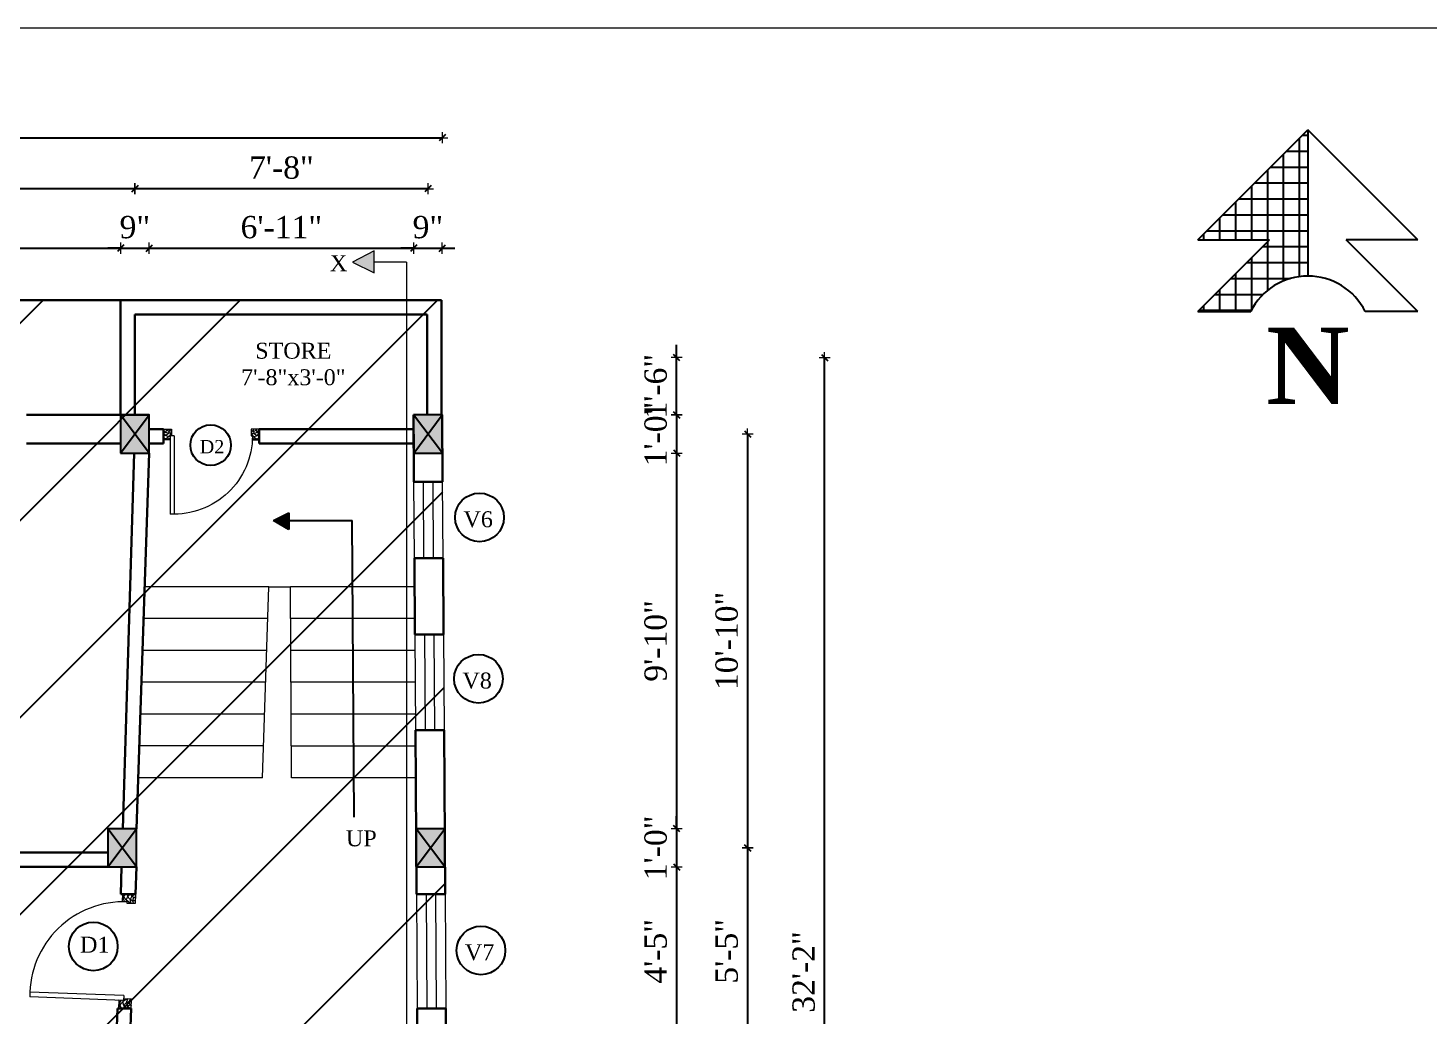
# Model space of a CAD drawing. Header units: inches. Extents: x 4069 to 291496, y -47643 to 12535.
# Drawn here: x 113408.2 to 113847.7, y -26177.4 to -25867.4 of the extents above; entities that cross this region are included whole.
import ezdxf

# ---------------------------------------------------------------- set-up
doc = ezdxf.new("R2010")
doc.units = ezdxf.units.IN
doc.header["$LTSCALE"] = 5
doc.header["$MEASUREMENT"] = 0
for name, color, linetype, lineweight in [('A-WALL', 7, 'Continuous', 9), ('Dimension', 7, 'Continuous', 18), ('DOOR', 62, 'Continuous', 0), ('Dw', 2, 'Continuous', 18), ('ele1', 21, 'Continuous', 20), ('tefriş', 30, 'Continuous', 9)]:
    doc.layers.add(name, color=color, linetype=linetype, lineweight=lineweight)
doc.layers.add('dim line', color=7, linetype='Continuous', lineweight=15, true_color=0xfab2b2)
doc.layers.add('TEXT', color=6, linetype='Continuous')
doc.layers.add('WALL', color=7, linetype='Continuous')
doc.styles.add('ordinary', font='times.ttf')
doc.styles.get("Standard").update_dxf_attribs({"font": 'arial.ttf'})
doc.dimstyles.new('Copy of 96', dxfattribs={"dimtxt": 7, "dimasz": 4, "dimexe": 0.5, "dimexo": 0.5, "dimgap": 3, "dimtad": 1, "dimdec": 1, "dimzin": 11, "dimdsep": 46, "dimlunit": 4, "dimtxsty": 'ordinary', "dimblk": 'OBLIQUE', "dimcen": 0.09, "dimse1": 1, "dimse2": 1, "dimclrt": 6, "dimazin": 0, "dimtfac": 1, "dimtdec": 1, "dimtix": 1, "dimtmove": 2, "dimatfit": 3, "dimldrblk": 'leader', "dimfxl": 0.5, "dimfxlon": 1, "dimtolj": 1, "dimtzin": 0, "dimarcsym": 0})

# ---------------------------------------------------------------- blocks, each defined once
blk = doc.blocks.new('SDEGH')
at = {"layer": 'TEXT'}
h = blk.add_hatch(dxfattribs=at)
h.set_pattern_fill('NET', color=256, scale=40, style=0)
h.set_pattern_definition([(0, (43922.391, -13181.093), (0, 5), []), (90, (43922.391, -13181.093), (-5, 3e-16), [])])
h.paths.add_polyline_path([(52300.82, -9226.07), (52266.28, -9260.61), (52288.77, -9260.61), (52266.28, -9283.1), (52282.84, -9283.1, -0.284572), (52300.82, -9271.97)])
blk.add_line((52300.82, -9226.07), (52300.82, -9271.97), dxfattribs=at)
at = {"layer": 'WALL'}
for p, q in [((52266.28, -9260.61), (52300.82, -9226.07)), ((52335.35, -9260.61), (52300.82, -9226.07)), ((52266.28, -9260.61), (52288.77, -9260.61)), ((52266.28, -9283.1), (52288.77, -9260.61)), ((52335.35, -9260.61), (52312.86, -9260.61)), ((52335.35, -9283.1), (52312.86, -9260.61)), ((52266.28, -9283.1), (52282.84, -9283.1)), ((52335.35, -9283.1), (52318.79, -9283.1))]:
    blk.add_line(p, q, dxfattribs=at)
blk.add_arc((52300.82, -9292.04), 20.08, 26.4605, 153.5395, dxfattribs=at)
at = {"layer": 'Defpoints', "insert": (52287.65, -9288.16), "char_height": 24, "width": 23.16, "attachment_point": 1}
blk.add_mtext('{\\fTimes New Roman|b1|i0|c0|p18;N}', dxfattribs=at)
blk = doc.blocks.new('C1a')
at = {"color": 1, "ltscale": 5}
for p, q in [((18657.75, 4625.76), (18648.75, 4625.76)), ((18648.75, 4625.76), (18648.82, 4613.76)), ((18657.82, 4613.76), (18657.75, 4625.76)), ((18648.82, 4613.76), (18657.82, 4613.76))]:
    blk.add_line(p, q, dxfattribs=at)
blk = doc.blocks.new('A$C27B36B59')
at = {"layer": 'DOOR'}
for p, q in [((0, 4), (0, 0)), ((2.5, 4), (0, 4)), ((0, 0), (3, 0)), ((2.5, 2.5), (2.5, 4)), ((3, 2.5), (2.5, 2.5)), ((3, 0), (3, 2.5))]:
    blk.add_line(p, q, dxfattribs=at)
for centre, radius, start, end in [((-1.4, -0.54), 4.75, 22.1411, 72.838), ((1.34, 2.09), 1.64, 45.138, 144.8948), ((2.21, 0.3), 2.49, 83.3149, 152.658), ((0.13, 0.37), 2.05, 349.4875, 93.6805), ((1.96, -0.47), 2.01, 58.7447, 166.495), ((-0.06, 0.32), 1.13, 343.542, 86.947), ((2.08, -0.4), 1.17, 38.2816, 160.1519)]:
    blk.add_arc(centre, radius, start, end, dxfattribs=at)
blk = doc.blocks.new('D2')
at = {"layer": 'DOOR'}
for p, q in [((74473.95, 24047.59), (74473.95, 24018.09)), ((74473.95, 24047.59), (74475.45, 24047.59)), ((74475.45, 24047.59), (74475.45, 24018.13))]:
    blk.add_line(p, q, dxfattribs=at)
blk.add_arc((74473.95, 24047.59), 29.5, 180, 272.9146, dxfattribs=at)
at = {"layer": 'DOOR', "xscale": -1, "rotation": 180}
blk.add_blockref('A$C27B36B59', (74441.95, 24050.09), dxfattribs=at)
at = {"layer": 'DOOR', "rotation": 180}
blk.add_blockref('A$C27B36B59', (74477.95, 24050.09), dxfattribs=at)
blk = doc.blocks.new('x-x')
at = {"ltscale": 5}
for points in [[(11364.03, -701.52), (11364.03, -694.51), (11357.15, -698.09)], [(11364.03, -1135.52), (11364.03, -1128.51), (11357.15, -1132.09)]]:
    blk.add_hatch(color=256, dxfattribs=at).paths.add_polyline_path(points)
for p, q in [((11364.03, -694.51), (11357.15, -698.09)), ((11364.03, -701.52), (11364.03, -694.51)), ((11357.15, -698.09), (11364.03, -701.52)), ((11374.13, -698.09), (11364.03, -698.09)), ((11374.13, -698.09), (11374.13, -1132.09)), ((11364.03, -1128.51), (11357.15, -1132.09)), ((11364.03, -1135.52), (11364.03, -1128.51)), ((11357.15, -1132.09), (11364.03, -1135.52)), ((11374.13, -1132.09), (11364.03, -1132.09))]:
    blk.add_line(p, q, dxfattribs=at)
at = {"layer": 'A-WALL', "color": 1, "ltscale": 5}
blk.add_line((11374.13, -1120.09), (11374.13, -1132.09), dxfattribs=at)
at = {"layer": 'TEXT', "style": 'ordinary'}
for p in [(11350.08, -700.97), (11350.08, -1134.1)]:
    blk.add_text('X', height=5, dxfattribs=at).set_placement(p)
blk = doc.blocks.new('oblique')
at = {"color": 0, "lineweight": -2}
blk.add_line((0.25, 0.25), (-0.25, -0.25), dxfattribs=at)
at = {"layer": 'dim line', "lineweight": 9}
for p, q in [((-0.4375, 0), (0.4375, 0)), ((0, 0.4375), (0, -0.4375))]:
    blk.add_line(p, q, dxfattribs=at)
blk = doc.blocks.new('*D3000')
at = {"layer": 'A-WALL', "color": 0, "lineweight": -2, "ltscale": 50, "transparency": 16777216}
blk.add_line((113282.22, -25936.57), (113437.22, -25936.57), dxfattribs=at)
at = {"layer": 'Defpoints', "color": 0, "ltscale": 50, "transparency": 16777216}
for p in [(113437.22, -25936.57), (113282.22, -25988.94), (113437.22, -25988.94)]:
    blk.add_point(p, dxfattribs=at)
at = {"layer": 'A-WALL', "color": 0, "lineweight": -2, "ltscale": 50, "transparency": 16777216, "xscale": 4, "yscale": 4, "zscale": 4, "rotation": 180}
blk.add_blockref('oblique', (113282.22, -25936.57), dxfattribs=at)
at = {"layer": 'A-WALL', "color": 0, "lineweight": -2, "ltscale": 50, "transparency": 16777216, "xscale": 4, "yscale": 4, "zscale": 4}
blk.add_blockref('oblique', (113437.22, -25936.57), dxfattribs=at)
at = {"layer": 'A-WALL', "color": 6, "ltscale": 50, "transparency": 16777216, "insert": (113359.72, -25930.07), "char_height": 7, "attachment_point": 5, "style": 'ordinary'}
blk.add_mtext('\\A1;12\'-11"', dxfattribs=at)
blk = doc.blocks.new('_OBLIQUE')
at = {"color": 0, "linetype": 'ByBlock'}
blk.add_line((-0.5, -0.5), (0.5, 0.5), dxfattribs=at)
blk = doc.blocks.new('leader')
at = {"layer": 'Dimension'}
for p, q in [((0, -4.33), (0, 4.33)), ((-4.42, 0), (4.42, 0))]:
    blk.add_line(p, q, dxfattribs=at)
blk = doc.blocks.new('*D3001')
at = {"layer": 'A-WALL', "color": 0, "lineweight": -2, "ltscale": 50, "transparency": 16777216}
for p, q in [((113437.22, -25936.57), (113433.22, -25936.57)), ((113437.22, -25936.57), (113446.22, -25936.57)), ((113446.22, -25936.57), (113450.22, -25936.57))]:
    blk.add_line(p, q, dxfattribs=at)
at = {"layer": 'Defpoints', "color": 0, "ltscale": 50, "transparency": 16777216}
for p in [(113446.22, -25936.57), (113437.22, -25988.94), (113446.22, -25988.94)]:
    blk.add_point(p, dxfattribs=at)
at = {"layer": 'A-WALL', "color": 0, "lineweight": -2, "ltscale": 50, "transparency": 16777216, "xscale": 4, "yscale": 4, "zscale": 4}
blk.add_blockref('oblique', (113437.22, -25936.57), dxfattribs=at)
at = {"layer": 'A-WALL', "color": 0, "lineweight": -2, "ltscale": 50, "transparency": 16777216, "xscale": 4, "yscale": 4, "zscale": 4, "rotation": 180}
blk.add_blockref('oblique', (113446.22, -25936.57), dxfattribs=at)
at = {"layer": 'A-WALL', "color": 6, "ltscale": 50, "transparency": 16777216, "insert": (113441.72, -25930), "char_height": 7, "attachment_point": 5, "style": 'ordinary'}
blk.add_mtext('\\A1;9"', dxfattribs=at)
blk = doc.blocks.new('*D3002')
at = {"layer": 'A-WALL', "color": 0, "lineweight": -2, "ltscale": 50, "transparency": 16777216}
blk.add_line((113446.22, -25936.57), (113529.22, -25936.57), dxfattribs=at)
at = {"layer": 'Defpoints', "color": 0, "ltscale": 50, "transparency": 16777216}
for p in [(113529.22, -25936.57), (113446.22, -25988.94), (113529.22, -25988.94)]:
    blk.add_point(p, dxfattribs=at)
at = {"layer": 'A-WALL', "color": 0, "lineweight": -2, "ltscale": 50, "transparency": 16777216, "xscale": 4, "yscale": 4, "zscale": 4, "rotation": 180}
blk.add_blockref('oblique', (113446.22, -25936.57), dxfattribs=at)
at = {"layer": 'A-WALL', "color": 0, "lineweight": -2, "ltscale": 50, "transparency": 16777216, "xscale": 4, "yscale": 4, "zscale": 4}
blk.add_blockref('oblique', (113529.22, -25936.57), dxfattribs=at)
at = {"layer": 'A-WALL', "color": 6, "ltscale": 50, "transparency": 16777216, "insert": (113487.72, -25930.01), "char_height": 7, "attachment_point": 5, "style": 'ordinary'}
blk.add_mtext('\\A1;6\'-11"', dxfattribs=at)
blk = doc.blocks.new('*D3003')
at = {"layer": 'A-WALL', "color": 0, "lineweight": -2, "ltscale": 50, "transparency": 16777216}
for p, q in [((113529.22, -25936.57), (113525.22, -25936.57)), ((113529.22, -25936.57), (113538.22, -25936.57)), ((113538.22, -25936.57), (113542.22, -25936.57))]:
    blk.add_line(p, q, dxfattribs=at)
at = {"layer": 'Defpoints', "color": 0, "ltscale": 50, "transparency": 16777216}
for p in [(113538.22, -25936.57), (113529.22, -25988.94), (113538.22, -25988.94)]:
    blk.add_point(p, dxfattribs=at)
at = {"layer": 'A-WALL', "color": 0, "lineweight": -2, "ltscale": 50, "transparency": 16777216, "xscale": 4, "yscale": 4, "zscale": 4}
blk.add_blockref('oblique', (113529.22, -25936.57), dxfattribs=at)
at = {"layer": 'A-WALL', "color": 0, "lineweight": -2, "ltscale": 50, "transparency": 16777216, "xscale": 4, "yscale": 4, "zscale": 4, "rotation": 180}
blk.add_blockref('oblique', (113538.22, -25936.57), dxfattribs=at)
at = {"layer": 'A-WALL', "color": 6, "ltscale": 50, "transparency": 16777216, "insert": (113533.72, -25930), "char_height": 7, "attachment_point": 5, "style": 'ordinary'}
blk.add_mtext('\\A1;9"', dxfattribs=at)
blk = doc.blocks.new('*D3004')
at = {"layer": 'A-WALL', "color": 0, "lineweight": -2, "ltscale": 50, "transparency": 16777216}
blk.add_line((113533.72, -25917.89), (113441.72, -25917.89), dxfattribs=at)
at = {"layer": 'Defpoints', "color": 0, "ltscale": 50, "transparency": 16777216}
for p in [(113441.72, -25917.89), (113441.72, -25988.94), (113533.72, -25988.94)]:
    blk.add_point(p, dxfattribs=at)
at = {"layer": 'A-WALL', "color": 0, "lineweight": -2, "ltscale": 50, "transparency": 16777216, "xscale": 4, "yscale": 4, "zscale": 4, "rotation": 180}
blk.add_blockref('oblique', (113441.72, -25917.89), dxfattribs=at)
at = {"layer": 'A-WALL', "color": 0, "lineweight": -2, "ltscale": 50, "transparency": 16777216, "xscale": 4, "yscale": 4, "zscale": 4}
blk.add_blockref('oblique', (113533.72, -25917.89), dxfattribs=at)
at = {"layer": 'A-WALL', "color": 6, "ltscale": 50, "transparency": 16777216, "insert": (113487.72, -25911.32), "char_height": 7, "attachment_point": 5, "style": 'ordinary'}
blk.add_mtext('\\A1;7\'-8"', dxfattribs=at)
blk = doc.blocks.new('*D3005')
at = {"layer": 'A-WALL', "color": 0, "lineweight": -2, "ltscale": 50, "transparency": 16777216}
blk.add_line((113441.72, -25917.89), (113277.72, -25917.89), dxfattribs=at)
at = {"layer": 'Defpoints', "color": 0, "ltscale": 50, "transparency": 16777216}
for p in [(113277.72, -25917.89), (113277.72, -25988.94), (113441.72, -25988.94)]:
    blk.add_point(p, dxfattribs=at)
at = {"layer": 'A-WALL', "color": 0, "lineweight": -2, "ltscale": 50, "transparency": 16777216, "xscale": 4, "yscale": 4, "zscale": 4, "rotation": 180}
blk.add_blockref('oblique', (113277.72, -25917.89), dxfattribs=at)
at = {"layer": 'A-WALL', "color": 0, "lineweight": -2, "ltscale": 50, "transparency": 16777216, "xscale": 4, "yscale": 4, "zscale": 4}
blk.add_blockref('oblique', (113441.72, -25917.89), dxfattribs=at)
at = {"layer": 'A-WALL', "color": 6, "ltscale": 50, "transparency": 16777216, "insert": (113359.72, -25911.33), "char_height": 7, "attachment_point": 5, "style": 'ordinary'}
blk.add_mtext('\\A1;13\'-8"', dxfattribs=at)
blk = doc.blocks.new('*D3007')
at = {"layer": 'A-WALL', "color": 0, "lineweight": -2, "ltscale": 50, "transparency": 16777216}
blk.add_line((113159.22, -25901.87), (113538.22, -25901.87), dxfattribs=at)
at = {"layer": 'Defpoints', "color": 0, "ltscale": 50, "transparency": 16777216}
for p in [(113538.22, -25901.87), (113159.22, -25988.94), (113538.22, -25988.94)]:
    blk.add_point(p, dxfattribs=at)
at = {"layer": 'A-WALL', "color": 0, "lineweight": -2, "ltscale": 50, "transparency": 16777216, "xscale": 4, "yscale": 4, "zscale": 4, "rotation": 180}
blk.add_blockref('oblique', (113159.22, -25901.87), dxfattribs=at)
at = {"layer": 'A-WALL', "color": 0, "lineweight": -2, "ltscale": 50, "transparency": 16777216, "xscale": 4, "yscale": 4, "zscale": 4}
blk.add_blockref('oblique', (113538.22, -25901.87), dxfattribs=at)
at = {"layer": 'A-WALL', "color": 6, "ltscale": 50, "transparency": 16777216, "insert": (113348.72, -25895.3), "char_height": 7, "attachment_point": 5, "style": 'ordinary'}
blk.add_mtext('\\A1;31\'-7"', dxfattribs=at)
blk = doc.blocks.new('*D3017')
at = {"layer": 'A-WALL', "color": 0, "lineweight": -2, "ltscale": 50, "transparency": 16777216}
for p, q in [((113611.82, -25988.94), (113611.82, -25984.94)), ((113611.82, -25988.94), (113611.82, -26000.94)), ((113611.82, -26000.94), (113611.82, -26004.94))]:
    blk.add_line(p, q, dxfattribs=at)
at = {"layer": 'Defpoints', "color": 0, "ltscale": 50, "transparency": 16777216}
for p in [(113538.22, -25988.94), (113538.29, -26000.94), (113611.82, -26000.94)]:
    blk.add_point(p, dxfattribs=at)
at = {"layer": 'A-WALL', "color": 0, "lineweight": -2, "ltscale": 50, "transparency": 16777216, "xscale": 4, "yscale": 4, "zscale": 4}
for p, rotation in [((113611.82, -25988.94), 270), ((113611.82, -26000.94), 90)]:
    blk.add_blockref('oblique', p, dxfattribs=dict(at, rotation=rotation))
at = {"layer": 'A-WALL', "color": 6, "ltscale": 50, "transparency": 16777216, "insert": (113605.26, -25994.94), "char_height": 7, "attachment_point": 5, "rotation": 90, "style": 'ordinary'}
blk.add_mtext('\\A1;1\'-0"', dxfattribs=at)
blk = doc.blocks.new('*D3018')
at = {"layer": 'A-WALL', "color": 0, "lineweight": -2, "ltscale": 50, "transparency": 16777216}
blk.add_line((113611.82, -26000.94), (113611.82, -26118.94), dxfattribs=at)
at = {"layer": 'Defpoints', "color": 0, "ltscale": 50, "transparency": 16777216}
for p in [(113538.29, -26000.94), (113539.02, -26118.94), (113611.82, -26118.94)]:
    blk.add_point(p, dxfattribs=at)
at = {"layer": 'A-WALL', "color": 0, "lineweight": -2, "ltscale": 50, "transparency": 16777216, "xscale": 4, "yscale": 4, "zscale": 4}
for p, rotation in [((113611.82, -26000.94), 90), ((113611.82, -26118.94), 270)]:
    blk.add_blockref('oblique', p, dxfattribs=dict(at, rotation=rotation))
at = {"layer": 'A-WALL', "color": 6, "ltscale": 50, "transparency": 16777216, "insert": (113605.25, -26059.94), "char_height": 7, "attachment_point": 5, "rotation": 90, "style": 'ordinary'}
blk.add_mtext('\\A1;9\'-10"', dxfattribs=at)
blk = doc.blocks.new('*D3019')
at = {"layer": 'A-WALL', "color": 0, "lineweight": -2, "ltscale": 50, "transparency": 16777216}
for p, q in [((113611.82, -26118.94), (113611.82, -26114.94)), ((113611.82, -26118.94), (113611.82, -26130.94)), ((113611.82, -26130.94), (113611.82, -26134.94))]:
    blk.add_line(p, q, dxfattribs=at)
at = {"layer": 'Defpoints', "color": 0, "ltscale": 50, "transparency": 16777216}
for p in [(113539.02, -26118.94), (113539.09, -26130.94), (113611.82, -26130.94)]:
    blk.add_point(p, dxfattribs=at)
at = {"layer": 'A-WALL', "color": 0, "lineweight": -2, "ltscale": 50, "transparency": 16777216, "xscale": 4, "yscale": 4, "zscale": 4}
for p, rotation in [((113611.82, -26118.94), 270), ((113611.82, -26130.94), 90)]:
    blk.add_blockref('oblique', p, dxfattribs=dict(at, rotation=rotation))
at = {"layer": 'A-WALL', "color": 6, "ltscale": 50, "transparency": 16777216, "insert": (113605.26, -26124.94), "char_height": 7, "attachment_point": 5, "rotation": 90, "style": 'ordinary'}
blk.add_mtext('\\A1;1\'-0"', dxfattribs=at)
blk = doc.blocks.new('*D3020')
at = {"layer": 'A-WALL', "color": 0, "lineweight": -2, "ltscale": 50, "transparency": 16777216}
blk.add_line((113611.82, -26130.94), (113611.82, -26183.94), dxfattribs=at)
at = {"layer": 'Defpoints', "color": 0, "ltscale": 50, "transparency": 16777216}
for p in [(113539.09, -26130.94), (113539.42, -26183.94), (113611.82, -26183.94)]:
    blk.add_point(p, dxfattribs=at)
at = {"layer": 'A-WALL', "color": 0, "lineweight": -2, "ltscale": 50, "transparency": 16777216, "xscale": 4, "yscale": 4, "zscale": 4}
for p, rotation in [((113611.82, -26130.94), 90), ((113611.82, -26183.94), 270)]:
    blk.add_blockref('oblique', p, dxfattribs=dict(at, rotation=rotation))
at = {"layer": 'A-WALL', "color": 6, "ltscale": 50, "transparency": 16777216, "insert": (113605.26, -26157.44), "char_height": 7, "attachment_point": 5, "rotation": 90, "style": 'ordinary'}
blk.add_mtext('\\A1;4\'-5"', dxfattribs=at)
blk = doc.blocks.new('*D3024')
at = {"layer": 'A-WALL', "color": 0, "lineweight": -2, "ltscale": 50, "transparency": 16777216}
blk.add_line((113634.12, -25994.94), (113634.12, -26124.94), dxfattribs=at)
at = {"layer": 'Defpoints', "color": 0, "ltscale": 50, "transparency": 16777216}
for p in [(113538.25, -25994.94), (113539.05, -26124.94), (113634.12, -26124.94)]:
    blk.add_point(p, dxfattribs=at)
at = {"layer": 'A-WALL', "color": 0, "lineweight": -2, "ltscale": 50, "transparency": 16777216, "xscale": 4, "yscale": 4, "zscale": 4}
for p, rotation in [((113634.12, -25994.94), 90), ((113634.12, -26124.94), 270)]:
    blk.add_blockref('oblique', p, dxfattribs=dict(at, rotation=rotation))
at = {"layer": 'A-WALL', "color": 6, "ltscale": 50, "transparency": 16777216, "insert": (113627.56, -26059.94), "char_height": 7, "attachment_point": 5, "rotation": 90, "style": 'ordinary'}
blk.add_mtext('\\A1;10\'-10"', dxfattribs=at)
blk = doc.blocks.new('*D3025')
at = {"layer": 'A-WALL', "color": 0, "lineweight": -2, "ltscale": 50, "transparency": 16777216}
blk.add_line((113634.12, -26124.94), (113634.12, -26189.94), dxfattribs=at)
at = {"layer": 'Defpoints', "color": 0, "ltscale": 50, "transparency": 16777216}
for p in [(113539.05, -26124.94), (113539.45, -26189.94), (113634.12, -26189.94)]:
    blk.add_point(p, dxfattribs=at)
at = {"layer": 'A-WALL', "color": 0, "lineweight": -2, "ltscale": 50, "transparency": 16777216, "xscale": 4, "yscale": 4, "zscale": 4}
for p, rotation in [((113634.12, -26124.94), 90), ((113634.12, -26189.94), 270)]:
    blk.add_blockref('oblique', p, dxfattribs=dict(at, rotation=rotation))
at = {"layer": 'A-WALL', "color": 6, "ltscale": 50, "transparency": 16777216, "insert": (113627.56, -26157.44), "char_height": 7, "attachment_point": 5, "rotation": 90, "style": 'ordinary'}
blk.add_mtext('\\A1;5\'-5"', dxfattribs=at)
blk = doc.blocks.new('*D3027')
at = {"layer": 'A-WALL', "color": 0, "lineweight": -2, "ltscale": 50, "transparency": 16777216}
blk.add_line((113658.28, -26356.94), (113658.28, -25970.94), dxfattribs=at)
at = {"layer": 'Defpoints', "color": 0, "ltscale": 50, "transparency": 16777216}
for p in [(113538.11, -25970.94), (113658.28, -25970.94), (113540.48, -26356.94)]:
    blk.add_point(p, dxfattribs=at)
at = {"layer": 'A-WALL', "color": 0, "lineweight": -2, "ltscale": 50, "transparency": 16777216, "xscale": 4, "yscale": 4, "zscale": 4}
for p, rotation in [((113658.28, -25970.94), 90), ((113658.28, -26356.94), 270)]:
    blk.add_blockref('oblique', p, dxfattribs=dict(at, rotation=rotation))
at = {"layer": 'A-WALL', "color": 6, "ltscale": 50, "transparency": 16777216, "insert": (113651.72, -26163.94), "char_height": 7, "attachment_point": 5, "rotation": 90, "style": 'ordinary'}
blk.add_mtext('\\A1;32\'-2"', dxfattribs=at)
blk = doc.blocks.new('*D3029')
at = {"layer": 'A-WALL', "color": 0, "lineweight": -2, "ltscale": 50, "transparency": 16777216}
for p, q in [((113611.82, -25970.94), (113611.82, -25966.94)), ((113611.82, -25988.94), (113611.82, -25970.94)), ((113611.82, -25988.94), (113611.82, -25992.94))]:
    blk.add_line(p, q, dxfattribs=at)
at = {"layer": 'Defpoints', "color": 0, "ltscale": 50, "transparency": 16777216}
for p in [(113538.22, -25970.94), (113611.82, -25970.94), (113538.22, -25988.94)]:
    blk.add_point(p, dxfattribs=at)
at = {"layer": 'A-WALL', "color": 0, "lineweight": -2, "ltscale": 50, "transparency": 16777216, "xscale": 4, "yscale": 4, "zscale": 4}
for p, rotation in [((113611.82, -25970.94), 270), ((113611.82, -25988.94), 90)]:
    blk.add_blockref('oblique', p, dxfattribs=dict(at, rotation=rotation))
at = {"layer": 'A-WALL', "color": 6, "ltscale": 50, "transparency": 16777216, "insert": (113605.26, -25979.94), "char_height": 7, "attachment_point": 5, "rotation": 90, "style": 'ordinary'}
blk.add_mtext('\\A1;1\'-6"', dxfattribs=at)

msp = doc.modelspace()

# ---------------------------------------------------------------- hatches: boundary and pattern name
at = {"layer": 'WALL', "linetype": 'ByBlock', "ltscale": 5, "true_color": 0xf8991e}
h = msp.add_hatch(dxfattribs=at)
h.set_pattern_fill('ANSI31', color=30, scale=350)
h.set_pattern_definition([(45, (104858.308, -23741.887), (-30.93592, 30.93592), [])])
h.paths.add_polyline_path([(112946.85375, -26362.93969), (113179.65746, -25952.93969), (113538.10545, -25952.93969), (113539.70459, -26230.93969), (113588.29505, -26230.93969), (113588.29505, -26320.93969), (113540.29505, -26320.93969), (113540.51647, -26362.93969)])
h = msp.add_hatch(color=30, dxfattribs=at)
h.dxf.hatch_style = 1
h.paths.add_polyline_path([(113441.71608, -25994.93969), (113437.21608, -26000.93969), (113446.21608, -26000.93969)])
h.paths.add_polyline_path([(113446.21608, -26000.93969), (113446.21608, -25988.93969), (113441.71608, -25994.93969)])
h.paths.add_polyline_path([(113441.71608, -25994.93969), (113446.21608, -25988.93969), (113437.21608, -25988.93969)])
h.paths.add_polyline_path([(113437.21608, -25988.93969), (113437.21608, -26000.93969), (113441.71608, -25994.93969)])
h = msp.add_hatch(color=30, dxfattribs=at)
h.dxf.hatch_style = 1
h.paths.add_polyline_path([(113538.28997, -26000.93969), (113533.75298, -25994.93969), (113529.2898, -26000.93969)])
h.paths.add_polyline_path([(113538.28997, -26000.93969), (113538.21616, -25988.93969), (113533.75298, -25994.93969)])
h.paths.add_polyline_path([(113538.21616, -25988.93969), (113529.21599, -25988.93969), (113533.75298, -25994.93969)])
h.paths.add_polyline_path([(113533.75298, -25994.93969), (113529.21599, -25988.93969), (113529.2898, -26000.93969)])
at = {"layer": 'WALL', "linetype": 'ByBlock', "ltscale": 5}
msp.add_hatch(color=2, dxfattribs=at).paths.add_polyline_path([(113485.24884, -26022.10472), (113490.10999, -26019.70213), (113490.10999, -26024.95038)])
at = {"layer": 'WALL', "linetype": 'ByBlock', "ltscale": 5, "true_color": 0xf8991e}
h = msp.add_hatch(color=30, dxfattribs=at)
h.dxf.hatch_style = 1
h.paths.add_polyline_path([(113437.7598, -26124.93969), (113433.2598, -26130.93969), (113442.2598, -26130.93969)])
h.paths.add_polyline_path([(113442.2598, -26130.93969), (113442.2598, -26118.93969), (113437.7598, -26124.93969)])
h.paths.add_polyline_path([(113437.7598, -26124.93969), (113442.2598, -26118.93969), (113433.2598, -26118.93969)])
h.paths.add_polyline_path([(113433.2598, -26118.93969), (113433.2598, -26130.93969), (113437.7598, -26124.93969)])
h = msp.add_hatch(color=30, dxfattribs=at)
h.dxf.hatch_style = 1
h.paths.add_polyline_path([(113539.08954, -26130.93969), (113534.55255, -26124.93969), (113530.08937, -26130.93969)])
h.paths.add_polyline_path([(113539.08954, -26130.93969), (113539.01573, -26118.93969), (113534.55255, -26124.93969)])
h.paths.add_polyline_path([(113539.01573, -26118.93969), (113530.01556, -26118.93969), (113534.55255, -26124.93969)])
h.paths.add_polyline_path([(113534.55255, -26124.93969), (113530.01556, -26118.93969), (113530.08937, -26130.93969)])

# ---------------------------------------------------------------- linework, layer by layer
at = {"color": 1, "ltscale": 5}
for p, q in [((113437.21608, -26000.93969), (113446.21608, -25988.93969)), ((113446.21608, -26000.93969), (113437.21608, -25988.93969)), ((113538.28997, -26000.93969), (113529.21599, -25988.93969)), ((113529.2898, -26000.93969), (113538.21616, -25988.93969)), ((113444.80791, -26052.93961), (113444.47301, -26052.92838)), ((113433.2598, -26130.93969), (113442.2598, -26118.93969)), ((113442.2598, -26130.93969), (113433.2598, -26118.93969)), ((113539.08954, -26130.93969), (113530.01556, -26118.93969)), ((113530.08937, -26130.93969), (113539.01573, -26118.93969))]:
    msp.add_line(p, q, dxfattribs=at)
at = {"layer": 'A-WALL', "lineweight": 30}
for p, q in [((113437.21608, -25952.93969), (113179.65746, -25952.93969)), ((113537.99474, -25952.93969), (113437.21608, -25952.93969)), ((113437.21608, -25988.93969), (113437.21608, -25952.93969)), ((113537.99474, -25952.93969), (113537.99474, -25988.93969)), ((113533.49474, -25957.43969), (113441.71608, -25957.43969)), ((113441.71608, -25988.93969), (113441.71608, -25957.43969)), ((113533.49474, -25957.43969), (113533.49474, -25988.93969)), ((113446.21608, -25988.93969), (113407.71608, -25988.93969)), ((113529.34515, -26009.93969), (113529.21599, -25988.93969)), ((113538.34532, -26009.93969), (113538.21616, -25988.93969)), ((113450.71608, -25993.43969), (113446.21608, -25993.43969)), ((113450.71608, -25993.43969), (113450.71608, -25997.93969)), ((113529.27135, -25993.43969), (113480.71608, -25993.43969)), ((113480.71608, -25993.43969), (113480.71608, -25997.93969)), ((113437.21608, -25997.93969), (113407.71608, -25997.93969)), ((113450.71608, -25997.93969), (113446.21608, -25997.93969)), ((113529.27135, -25997.93969), (113480.71608, -25997.93969)), ((113441.53348, -26000.93969), (113437.9424, -26118.93969)), ((113446.21608, -26000.93969), (113442.2598, -26118.93969)), ((113529.34515, -26009.93969), (113538.34532, -26009.93969)), ((113529.64038, -26057.93969), (113529.49277, -26033.93969)), ((113529.49277, -26033.93969), (113538.49294, -26033.93969)), ((113538.64055, -26057.93969), (113538.49294, -26033.93969)), ((113529.64038, -26057.93969), (113538.64055, -26057.93969)), ((113530.14165, -26139.43969), (113529.82489, -26087.93855)), ((113529.82489, -26087.93855), (113538.82506, -26087.93855)), ((113539.14182, -26139.43969), (113538.82506, -26087.93855)), ((113327.64631, -26126.43969), (113433.2598, -26126.43969)), ((113327.64631, -26130.93969), (113433.2598, -26130.93969)), ((113437.57721, -26130.93969), (113437.31853, -26139.43969)), ((113442.2598, -26130.93969), (113441.94255, -26139.43969)), ((113437.31853, -26139.43969), (113441.94255, -26139.43969)), ((113530.14165, -26139.43969), (113539.14182, -26139.43969)), ((113436.22294, -26175.43969), (113435.96426, -26183.93969)), ((113436.22294, -26175.43969), (113440.59892, -26175.43969)), ((113440.59892, -26175.43969), (113440.28167, -26183.93969)), ((113531.29488, -26326.93969), (113530.36307, -26175.43969)), ((113530.36307, -26175.43969), (113539.36324, -26175.43969)), ((113540.51647, -26362.93969), (113539.36324, -26175.43969))]:
    msp.add_line(p, q, dxfattribs=at)
at = {"layer": 'Dw', "color": 3}
for p, q in [((113529.49294, -26033.96736), (113529.34532, -26009.96736)), ((113532.49288, -26033.94891), (113532.34527, -26009.94891)), ((113535.49282, -26033.93046), (113535.34521, -26009.93046)), ((113538.49277, -26033.91201), (113538.34515, -26009.91201)), ((113529.64038, -26057.93969), (113529.82489, -26087.93855)), ((113532.64049, -26057.94891), (113532.825, -26087.94778)), ((113535.64044, -26057.93046), (113535.82494, -26087.92932)), ((113538.64038, -26057.91201), (113538.82489, -26087.91087)), ((113530.14188, -26139.47659), (113530.3633, -26175.47659)), ((113533.14171, -26139.43969), (113533.36313, -26175.43969)), ((113536.14176, -26139.43969), (113536.36318, -26175.43969)), ((113539.14171, -26139.42123), (113539.36313, -26175.42123))]:
    msp.add_line(p, q, dxfattribs=at)
at = {"layer": 'ele1'}
msp.add_lwpolyline([(111240.93807, -25867.41595), (114325.90253, -25867.41595), (114325.90253, -28022.74893), (111240.93807, -28022.74893)], close=True, dxfattribs=at)
msp.add_lwpolyline([(111240.93807, -25867.41595), (114325.90253, -25867.41595), (114325.90253, -28022.74893), (111240.93807, -28022.74893)], close=True, dxfattribs=at)
at = {"layer": 'tefriş', "ltscale": 5}
for p, q in [((113483.80791, -26042.93961), (113444.80791, -26042.93961)), ((113481.79625, -26102.93961), (113483.80791, -26042.93961)), ((113483.80791, -26042.93961), (113490.54812, -26042.93961)), ((113529.54812, -26042.93961), (113490.54812, -26042.93961)), ((113490.91716, -26102.94037), (113490.54812, -26042.93961)), ((113483.47301, -26052.92838), (113444.47301, -26052.92838)), ((113529.60964, -26052.94226), (113490.60964, -26052.94226)), ((113483.13811, -26062.91715), (113444.13811, -26062.91715)), ((113529.67114, -26062.94188), (113490.67114, -26062.94188)), ((113482.80321, -26072.90592), (113443.80321, -26072.90592)), ((113529.73264, -26072.93961), (113490.73264, -26072.93961)), ((113482.4668, -26082.93961), (113443.4668, -26082.93961)), ((113529.79415, -26082.94112), (113490.79415, -26082.94112)), ((113482.13341, -26092.88347), (113443.13341, -26092.88347)), ((113529.85565, -26092.94074), (113490.85565, -26092.94074)), ((113481.79625, -26102.93961), (113442.79625, -26102.93961)), ((113529.91716, -26102.94037), (113490.91716, -26102.94037))]:
    msp.add_line(p, q, dxfattribs=at)
at = {"layer": 'TEXT'}
for centre, radius in [((113465.5207, -25998.45072), 6.36673), ((113549.92992, -26021.15538), 7.64038), ((113549.60603, -26071.82469), 7.64038), ((113428.6793, -26155.9133), 7.64038), ((113550.37401, -26157.15091), 7.64038)]:
    msp.add_circle(centre, radius, dxfattribs=at)
at = {"layer": 'WALL', "color": 2, "linetype": 'ByBlock', "ltscale": 5}
for p, q in [((113485.24884, -26022.10472), (113490.10999, -26019.70213)), ((113490.10999, -26024.95038), (113485.24884, -26022.10472)), ((113490.10999, -26019.70213), (113490.10999, -26024.95038)), ((113490.10999, -26022.10472), (113509.91997, -26022.10472)), ((113510.61244, -26115.28739), (113509.91997, -26022.10472))]:
    msp.add_line(p, q, dxfattribs=at)
for points in [[(113437.21608, -26000.93969), (113446.21608, -26000.93969), (113446.21608, -25988.93969), (113437.21608, -25988.93969)], [(113529.21599, -25988.93969), (113529.2898, -26000.93969), (113538.28997, -26000.93969), (113538.21616, -25988.93969)], [(113433.2598, -26130.93969), (113442.2598, -26130.93969), (113442.2598, -26118.93969), (113433.2598, -26118.93969)], [(113530.01556, -26118.93969), (113530.08937, -26130.93969), (113539.08954, -26130.93969), (113539.01573, -26118.93969)]]:
    msp.add_lwpolyline(points, close=True, dxfattribs=at)

# ---------------------------------------------------------------- block references
at = {"layer": 'A-WALL', "color": 1}
msp.add_blockref('x-x', (102152.87842, -25242.84873), dxfattribs=at)
at = {"layer": 'WALL'}
msp.add_blockref('SDEGH', (61509.21749, -16673.36659), dxfattribs=at)
at = {"layer": 'WALL', "color": 2, "linetype": 'ByBlock', "ltscale": 5}
for p in [(94880.47075, -30614.69886), (94881.27032, -30744.69886)]:
    msp.add_blockref('C1a', p, dxfattribs=at)
at = {"layer": 'WALL', "color": 2, "linetype": 'ByBlock', "xscale": -0.8332999999984168, "yscale": 0.8333000000000084, "zscale": 0.8333}
msp.add_blockref('D2', (175513.19283, -46034.37795), dxfattribs=at)
at = {"layer": 'WALL', "color": 2, "linetype": 'ByBlock', "rotation": 267.8625062016942}
msp.add_blockref('D2', (92185.09771, 49147.7016), dxfattribs=at)

# ---------------------------------------------------------------- texts
at = {"layer": 'TEXT', "style": 'ordinary'}
for s, height, rotation, p in [('D2', 4.1665, 359.9996119, (113462.10584, -26001.004)), ('V6', 5, 0.0003881, (113544.89693, -26024.2195)), ('V8', 5, 0.0003881, (113544.57303, -26074.88881)), ('UP', 5, 359.9996119, (113508.00424, -26124.44228)), ('D1', 5, 359.9996119, (113424.52925, -26157.83837)), ('V7', 5, 0.0003881, (113545.34101, -26160.21503))]:
    msp.add_text(s, height=height, rotation=rotation, dxfattribs=at).set_placement(p)
at = {"layer": 'TEXT', "insert": (113491.4766, -25979.69008), "char_height": 5, "attachment_point": 8, "rotation": 359.9996119, "style": 'ordinary'}
msp.add_mtext_dynamic_manual_height_columns('STORE\\P7\'-8"x3\'-0"', width=101.5687276, gutter_width=1720.71691, heights=[0], dxfattribs=at)

# ---------------------------------------------------------------- dimensions: what is measured, and where the dimension line sits
at = {"layer": 'A-WALL', "ltscale": 50}
for base, p1, p2, picture, middle in [((113538.21616, -25901.87386), (113159.21616, -25988.93969), (113538.21616, -25988.93969), '*D3007', (113348.71616, -25895.3032)), ((113277.71608, -25917.89091), (113441.71608, -25988.93969), (113277.71608, -25988.93969), '*D3005', (113359.71608, -25911.33035))]:
    dim = msp.add_linear_dim(base=base, p1=p1, p2=p2, dimstyle='Copy of 96', override={"dimdec": 0, "dimblk": 'oblique', "dimtdec": 0, "dimarcsym": 1}, dxfattribs=at)
    dim.commit()
    dim.dimension.update_dxf_attribs({"geometry": picture, "text_midpoint": middle})
dim = msp.add_aligned_dim(p1=(113533.71608, -25988.93969), p2=(113441.71608, -25988.93969), distance=-71.04877, dimstyle='Copy of 96', override={"dimdec": 0, "dimblk": 'oblique', "dimtdec": 0, "dimarcsym": 1}, dxfattribs=at)
dim.commit()
dim.dimension.update_dxf_attribs({"geometry": '*D3004', "text_midpoint": (113487.71608, -25911.32026)})
for base, p1, p2, angle, picture, middle in [((113437.21608, -25936.56725), (113282.21608, -25988.93969), (113437.21608, -25988.93969), 180, '*D3000', (113359.71608, -25930.06725)), ((113446.21608, -25936.56725), (113437.21608, -25988.93969), (113446.21608, -25988.93969), 180, '*D3001', (113441.71608, -25929.99659)), ((113529.21599, -25936.56725), (113446.21608, -25988.93969), (113529.21599, -25988.93969), 180, '*D3002', (113487.71603, -25930.00668)), ((113538.21616, -25936.56725), (113529.21599, -25988.93969), (113538.21616, -25988.93969), 180, '*D3003', (113533.71608, -25929.99659)), ((113658.28016, -25970.93969), (113540.47956, -26356.93969), (113538.10545, -25970.93969), 90, '*D3027', (113651.71959, -26163.93969)), ((113611.82001, -25970.93969), (113538.21616, -25988.93969), (113538.21616, -25970.93969), 90, '*D3029', (113605.25944, -25979.93969)), ((113611.82001, -26000.93969), (113538.21616, -25988.93969), (113538.28997, -26000.93969), 90, '*D3017', (113605.25944, -25994.93969)), ((113634.12481, -26124.93969), (113538.25306, -25994.93969), (113539.05264, -26124.93969), 90, '*D3024', (113627.56424, -26059.93969)), ((113611.82001, -26118.93969), (113538.28997, -26000.93969), (113539.01573, -26118.93969), 90, '*D3018', (113605.24935, -26059.93969)), ((113611.82001, -26130.93969), (113539.01573, -26118.93969), (113539.08954, -26130.93969), 90, '*D3019', (113605.25944, -26124.93969)), ((113634.12481, -26189.93969), (113539.05264, -26124.93969), (113539.45242, -26189.93969), 90, '*D3025', (113627.56424, -26157.43969)), ((113611.82001, -26183.93969), (113539.08954, -26130.93969), (113539.41552, -26183.93969), 90, '*D3020', (113605.25944, -26157.43969))]:
    dim = msp.add_linear_dim(base=base, p1=p1, p2=p2, angle=angle, dimstyle='Copy of 96', override={"dimdec": 0, "dimblk": 'oblique', "dimtdec": 0, "dimarcsym": 1}, dxfattribs=at)
    dim.commit()
    dim.dimension.update_dxf_attribs({"geometry": picture, "text_midpoint": middle})

doc.saveas('drawing.dxf')
